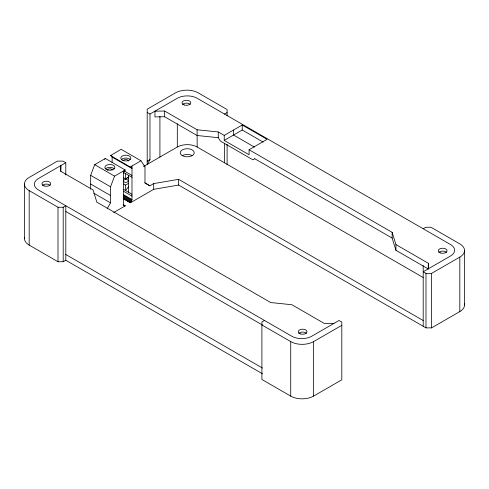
<?xml version="1.0" encoding="UTF-8"?>
<svg xmlns="http://www.w3.org/2000/svg" width="489" height="489" viewBox="0 0 489 489"><rect width="100%" height="100%" fill="white"/><g stroke="black" fill="none" stroke-linecap="round" stroke-linejoin="round"><path stroke-width="0.73" d="M123.356 198.705L130.404 202.776L131.565 201.016L131.987 199.524L131.987 165.96L140.979 160.771L144.982 166.835L144.982 182.886L149.866 185.802L153.699 183.589L178.632 179.335L423.199 320.533M123.528 173.528L123.534 170.936L125.245 169.94L124.988 170.27A3.405 1.968 -60 0 0 123.528 173.528L123.515 199.267C123.906 201.315 122.323 205.612 125.123 205.924L113.668 212.532M128.735 183.271L125.563 185.105L125.551 190.539L128.693 186.492M128.515 192.25L128.552 175.282M125.563 173.552L125.532 178.937L123.638 177.843M428.162 268.907L428.395 263.308L395.949 244.573L392.147 232.342L249.072 149.738L249.072 154.756L224.231 140.416L224.231 135.398L242.238 125.001L267.08 139.341L249.072 149.738M90.673 189.188L90.673 175.337L94.677 164.652L105.379 158.473L125.245 170.031M107.164 208.791L110.545 202.868L110.545 186.81L114.548 176.126L123.534 170.936M423.199 228.754L425.797 227.257L430.998 227.257L459.819 243.895A16.155 9.328 0 0 1 459.819 257.086L431.579 273.388L425.992 273.388L423.199 271.774L450.516 256.004A14.053 8.111 0 0 0 450.516 244.531L197.171 98.265A14.053 8.111 0 0 0 177.305 98.265L149.982 114.035L149.982 159.658L147.189 164.408L147.189 109.2L175.429 92.892A16.155 9.328 0 0 1 198.277 92.892L227.098 109.53L227.098 115.587M128.717 177.067L125.532 178.937L128.717 177.11M65.801 174.897L65.801 162.733L38.484 178.503A14.053 8.111 0 0 0 38.484 189.976L291.829 336.243A14.053 8.111 0 0 0 311.695 336.243L339.018 320.472L341.811 322.086L341.811 379.8L313.571 396.108A16.155 9.328 0 0 1 290.723 396.108L261.902 379.47L261.902 321.97L264.506 320.472M111.125 155.545A3.405 1.968 -60 0 0 110.661 155.508L121.107 149.298L140.979 160.771M224.494 114.035L227.098 112.537M65.801 162.733L63.008 161.119L57.421 161.119L29.181 177.421A16.155 9.328 0 0 0 29.181 190.612L58.002 207.25L63.203 207.25L65.801 205.753L65.801 260.246L262.526 373.822M143.882 166.315L177.305 147.018A14.053 8.111 0 0 1 197.171 147.018L423.199 277.514M224.231 140.416L242.238 130.019L263.155 142.097M130.404 202.776L153.699 189.329L178.632 185.068L425.992 327.881L431.579 327.881L459.819 311.579A16.155 9.328 0 0 0 464.409 303.767M24.591 237.293A16.155 9.328 0 0 0 29.181 245.105L58.002 261.743L63.203 261.743L65.801 260.246M254.824 158.717L252.892 159.83L220.49 141.119L218.283 137.696L197.098 135.502L164.652 116.773L154.952 116.908L154.952 111.168L164.652 111.034L197.098 129.768L218.283 131.963L224.231 135.398M261.902 324.977L290.723 341.615A16.155 9.328 0 0 0 313.571 341.615L341.811 325.307M131.987 165.96L130.526 166.975A3.405 1.968 -60 0 1 131.981 168.552L112.122 157.085A3.405 1.968 -60 0 0 111.523 155.734M147.189 161.181L149.982 159.658M334.048 323.339L324.348 323.474L291.902 304.739L270.717 302.544L96.853 202.165L93.051 189.934L60.605 171.199L60.838 165.6L60.838 171.333M254.463 147.116L233.546 135.037L233.546 130.019M254.757 158.754L392.147 238.076L395.949 250.313L428.395 269.042L428.395 263.308M147.189 112.427L149.982 114.035M143.699 166.095L144.982 166.835M110.404 155.478L130.27 167.036M124.298 171.003L131.987 175.447M144.738 182.843L149.866 185.802M123.65 172.452L132.012 177.281M127.464 177.409L128.735 178.143M94.677 164.652L114.548 176.126M123.656 184.005L125.563 185.105M123.65 189.445L132.012 194.267M123.656 191.315L131.987 196.126M90.673 175.337L110.545 186.81M123.656 194.714L131.987 199.524M123.509 195.453L131.841 200.264M123.234 196.205L131.565 201.016M123.479 197.299L131.168 201.743M123.631 198.32L130.679 202.391M123.356 198.595L130.404 202.666M90.673 184.047L110.545 195.521M123.197 204.702L125.123 205.808M123.197 204.812L125.123 205.924M123.564 205.117L124.842 205.857M93.876 193.241L110.545 202.868M65.801 211.486L262.526 325.063M65.801 254.506L262.526 368.083M464.55 250.49L464.55 304.983M459.819 257.086L459.819 311.579M431.579 273.388L431.579 327.881M425.992 273.388L425.992 327.881M423.199 265.435L423.199 326.267M395.949 244.573L395.949 250.313M392.147 232.342L392.147 238.076M313.571 341.615L313.571 396.108M290.723 341.615L290.723 396.108M242.238 125.001L242.238 130.019M227.098 144.322L227.098 164.756M224.494 143.173L224.494 162.794M218.283 131.963L218.283 137.696M197.098 129.768L197.171 147.018M178.632 179.335L178.632 185.068M177.305 123.625L177.305 147.018M164.652 111.034L164.652 116.773M159.915 116.303L159.915 157.061M153.699 183.589L153.699 189.329M112.122 157.085L112.122 162.599M105.379 158.473L105.123 158.797A3.405 1.968 -60 0 0 104.658 159.371M63.203 207.25L63.203 261.743M58.002 207.25L58.002 261.743M29.181 190.612L29.181 245.105M24.45 184.017L24.45 238.51M123.405 180.563A2.457 1.418 0 0 1 127.189 179.769A2.457 1.418 0 0 1 127.189 182.097A2.457 1.418 0 0 1 123.405 181.297M182.11 155.716A7.023 4.059 0 0 1 192.043 155.533M182.58 104.389A4.389 2.537 0 0 1 190.19 104.389M438.877 252.361A4.389 2.537 0 0 1 446.481 252.361M123.485 160.502A2.457 1.418 0 0 1 126.272 159.548A2.457 1.418 0 0 1 128.277 161.015M121.468 159.487A5.024 2.903 0 0 1 130.172 159.487M42.519 185.349A4.389 2.537 0 0 1 50.122 185.349M298.81 333.321A4.389 2.537 0 0 1 306.42 333.321M107.421 170.319A2.457 1.418 0 0 1 109.42 168.846A2.457 1.418 0 0 1 112.213 169.799M105.52 168.791A5.024 2.903 0 0 1 114.224 168.791M182.434 155.716A7.023 4.059 0 0 0 194.078 153.68A7.023 4.059 0 0 0 185.203 148.876A7.023 4.059 0 0 0 182.434 155.716M122.268 160.123A5.024 2.903 0 0 0 130.673 158.821A5.024 2.903 0 0 0 124.518 155.27A5.024 2.903 0 0 0 122.268 160.123M184.188 104.982A4.389 2.537 0 0 0 190.777 102.788A4.389 2.537 0 0 0 184.188 100.593A4.389 2.537 0 0 0 184.188 104.982M440.485 252.954A4.389 2.537 0 0 0 447.068 250.759A4.389 2.537 0 0 0 440.485 248.565A4.389 2.537 0 0 0 440.485 252.954M44.126 185.942A4.389 2.537 0 0 0 50.715 183.748A4.389 2.537 0 0 0 44.126 181.553A4.389 2.537 0 0 0 44.126 185.942M300.417 333.914A4.389 2.537 0 0 0 307.006 331.719A4.389 2.537 0 0 0 300.417 329.525A4.389 2.537 0 0 0 300.417 333.914M106.321 169.426A5.024 2.903 0 0 0 114.726 168.124A5.024 2.903 0 0 0 108.576 164.573A5.024 2.903 0 0 0 106.321 169.426"/></g></svg>
